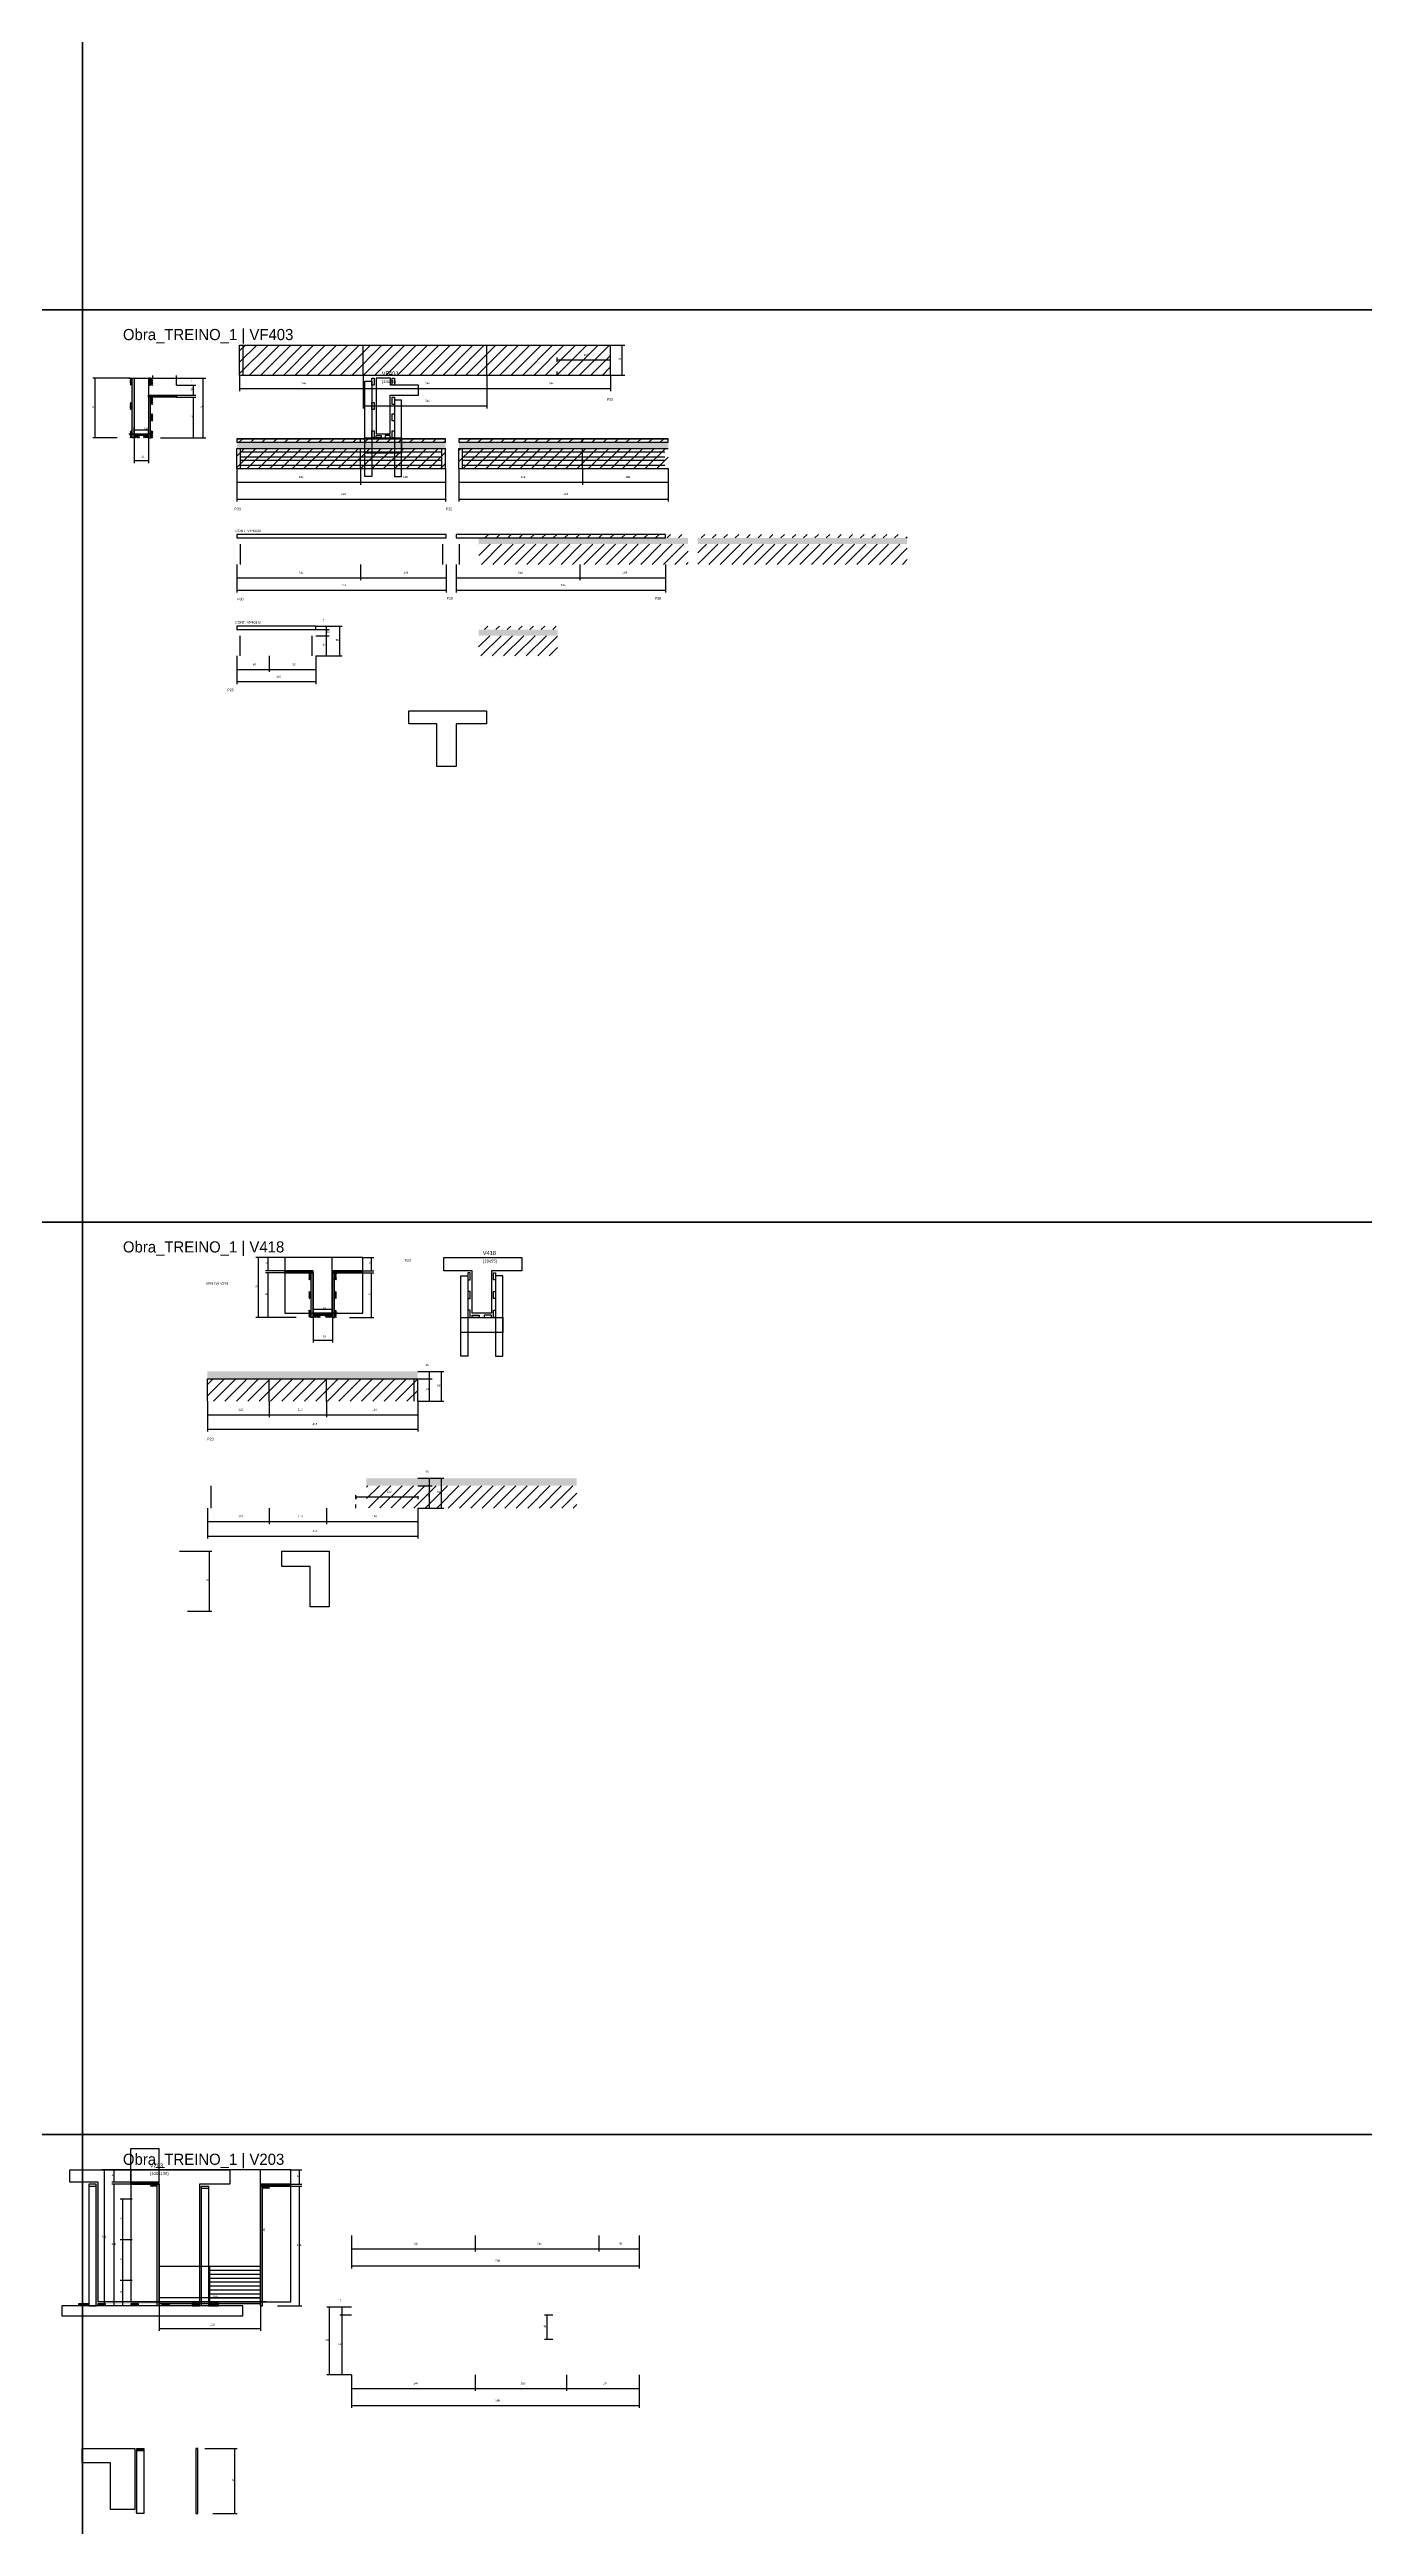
# Model space of a CAD drawing. Header units: metres. Extents: x -132 to 34800, y -36000 to 1848.
# Drawn here: x 20235 to 22830, y -7973 to -3087 of the extents above; entities that cross this region are included whole.
import ezdxf

# ---------------------------------------------------------------- set-up
doc = ezdxf.new("R2010")
doc.units = ezdxf.units.M
for name, color, linetype in [('CELL_BORDER', 8, 'Continuous'), ('CONCRETO', 251, 'Continuous'), ('COTA', 4, 'Continuous'), ('Cota Seção (2x)', 4, 'Continuous'), ('Hachura', 253, 'Continuous'), ('LABEL_ID', 3, 'Continuous'), ('Madeira', 126, 'Continuous'), ('NOMENCLATURA', 7, 'Continuous'), ('Painéis', 200, 'Continuous'), ('REAPROVEITAMENTO', 251, 'Continuous'), ('SARR_2.2x7', 40, 'Continuous'), ('SARR_3.5x7', 81, 'Continuous'), ('Texto Seção', 7, 'Continuous')]:
    doc.layers.add(name, color=color, linetype=linetype)

msp = doc.modelspace()

# ---------------------------------------------------------------- hatches: boundary and pattern name
at = {"layer": 'COTA'}
h = msp.add_hatch(dxfattribs=at)
h.set_pattern_fill('AR-CONC', scale=0.03)
h.paths.add_polyline_path([(21016.5, -3861.6), (20605, -3861.6), (20605, -3861.6), (20605, -3873.6), (20605, -3873.6), (21016.5, -3873.6), (21016.5, -3873.6), (21016.5, -3861.6)])
h = msp.add_hatch(dxfattribs=at)
h.set_pattern_fill('AR-CONC', scale=0.03)
h.paths.add_polyline_path([(21455.9, -3861.6), (21042.9, -3861.6), (21042.9, -3861.6), (21042.9, -3873.6), (21042.9, -3873.6), (21455.9, -3873.6), (21455.9, -3873.6), (21455.9, -3861.6)])
h = msp.add_hatch(dxfattribs=at)
h.set_pattern_fill('AR-CONC', scale=0.03)
h.paths.add_polyline_path([(21495.1, -4062.4), (21495.1, -4050.4), (21495.1, -4050.4), (21082.1, -4050.4), (21082.1, -4050.4), (21082.1, -4062.4), (21082.1, -4062.4), (21495.1, -4062.4)])
h = msp.add_hatch(dxfattribs=at)
h.set_pattern_fill('AR-CONC', scale=0.03)
h.paths.add_polyline_path([(21927.3, -4062.4), (21927.3, -4050.4), (21927.3, -4050.4), (21514.3, -4050.4), (21514.3, -4050.4), (21514.3, -4062.4), (21514.3, -4062.4), (21927.3, -4062.4)])
h = msp.add_hatch(dxfattribs=at)
h.set_pattern_fill('AR-CONC', scale=0.03)
h.paths.add_polyline_path([(21237.6, -4243.1), (21237.6, -4231.1), (21237.6, -4231.1), (21081.6, -4231.1), (21081.6, -4231.1), (21081.6, -4243.1), (21081.6, -4243.1), (21237.6, -4243.1)])
h = msp.add_hatch(dxfattribs=at)
h.set_pattern_fill('AR-CONC', scale=0.03)
h.paths.add_polyline_path([(20961.8, -5709.5), (20961.8, -5694.5), (20961.8, -5694.5), (20546.6, -5694.5), (20546.6, -5694.5), (20546.8, -5709.5), (20546.8, -5709.5), (20961.8, -5709.5)])
h = msp.add_hatch(dxfattribs=at)
h.set_pattern_fill('AR-CONC', scale=0.03)
h.paths.add_polyline_path([(21275.4, -5920.3), (21275.4, -5905.3), (21275.4, -5905.3), (20860.2, -5905.3), (20860.2, -5905.3), (20860.4, -5920.3), (20860.4, -5920.3), (21275.4, -5920.3)])
at = {"layer": 'Hachura'}
h = msp.add_hatch(dxfattribs=at)
h.set_pattern_fill('ANSI31', scale=0.5)
h.paths.add_polyline_path([(20398.4, -3748.8), (20394, -3748.8), (20394, -3748.8), (20394, -3734.8), (20394, -3734.8), (20398.4, -3734.8), (20398.4, -3734.8), (20398.4, -3748.8)])
h = msp.add_hatch(color=8, dxfattribs=at)
h.dxf.hatch_style = 1
h.paths.add_polyline_path([(20398.4, -3734.8), (20402.4, -3734.8), (20402.4, -3734.8), (20402.4, -3852.8), (20402.4, -3852.8), (20398.4, -3852.8), (20398.4, -3852.8), (20398.4, -3734.8)])
h = msp.add_hatch(color=8, dxfattribs=at)
h.dxf.hatch_style = 1
h.paths.add_polyline_path([(20434.4, -3734.8), (20430.8, -3734.8), (20430.8, -3734.8), (20430.8, -3748.8), (20430.8, -3748.8), (20434.4, -3748.8), (20434.4, -3748.8), (20434.4, -3734.8)])
h = msp.add_hatch(dxfattribs=at)
h.set_pattern_fill('ANSI31', scale=0.5)
h.paths.add_polyline_path([(20438.8, -3748.8), (20434.4, -3748.8), (20434.4, -3748.8), (20434.4, -3734.8), (20434.4, -3734.8), (20438.8, -3734.8), (20438.8, -3734.8), (20438.8, -3748.8)])
h = msp.add_hatch(dxfattribs=at)
h.set_pattern_fill('ANSI31', scale=0.5)
h.paths.add_polyline_path([(20398.4, -3796.8), (20394, -3796.8), (20394, -3796.8), (20394, -3782.8), (20394, -3782.8), (20398.4, -3782.8), (20398.4, -3782.8), (20398.4, -3796.8)])
h = msp.add_hatch(color=8, dxfattribs=at)
h.dxf.hatch_style = 1
h.paths.add_polyline_path([(20430.4, -3772.8), (20430.4, -3768.8), (20430.4, -3768.8), (20486, -3768.8), (20486, -3768.8), (20486, -3772.8), (20486, -3772.8), (20430.4, -3772.8)])
h = msp.add_hatch(color=8, dxfattribs=at)
h.dxf.hatch_style = 1
h.paths.add_polyline_path([(20430.4, -3772.8), (20434.4, -3772.8), (20434.4, -3772.8), (20434.4, -3852.8), (20434.4, -3852.8), (20430.4, -3852.8), (20430.4, -3852.8), (20430.4, -3772.8)])
h = msp.add_hatch(dxfattribs=at)
h.set_pattern_fill('ANSI31', scale=0.5)
h.paths.add_polyline_path([(20438.8, -3786.8), (20434.4, -3786.8), (20434.4, -3786.8), (20434.4, -3772.8), (20434.4, -3772.8), (20438.8, -3772.8), (20438.8, -3772.8), (20438.8, -3786.8)])
h = msp.add_hatch(dxfattribs=at)
h.set_pattern_fill('ANSI31', scale=0.5)
h.paths.add_polyline_path([(20438.8, -3819.3), (20434.4, -3819.3), (20434.4, -3819.3), (20434.4, -3805.3), (20434.4, -3805.3), (20438.8, -3805.3), (20438.8, -3805.3), (20438.8, -3819.3)])
h = msp.add_hatch(dxfattribs=at)
h.set_pattern_fill('ANSI31', scale=0.5)
h.paths.add_polyline_path([(20398.4, -3852.8), (20394, -3852.8), (20394, -3852.8), (20394, -3838.8), (20394, -3838.8), (20398.4, -3838.8), (20398.4, -3838.8), (20398.4, -3852.8)])
h = msp.add_hatch(color=8, dxfattribs=at)
h.dxf.hatch_style = 1
h.paths.add_polyline_path([(20402.4, -3848.4), (20402.4, -3844.8), (20402.4, -3844.8), (20430.4, -3844.8), (20430.4, -3844.8), (20430.4, -3848.4), (20430.4, -3848.4), (20402.4, -3848.4)])
h = msp.add_hatch(dxfattribs=at)
h.set_pattern_fill('ANSI31', scale=0.5)
h.paths.add_polyline_path([(20402.4, -3852.8), (20402.4, -3848.4), (20402.4, -3848.4), (20412.4, -3848.4), (20412.4, -3848.4), (20412.4, -3852.8), (20412.4, -3852.8), (20402.4, -3852.8)])
h = msp.add_hatch(dxfattribs=at)
h.set_pattern_fill('ANSI31', scale=0.5)
h.paths.add_polyline_path([(20430.4, -3852.8), (20430.4, -3848.4), (20430.4, -3848.4), (20420.4, -3848.4), (20420.4, -3848.4), (20420.4, -3852.8), (20420.4, -3852.8), (20430.4, -3852.8)])
h = msp.add_hatch(dxfattribs=at)
h.set_pattern_fill('ANSI31', scale=0.5)
h.paths.add_polyline_path([(20438.8, -3852.8), (20434.4, -3852.8), (20434.4, -3852.8), (20434.4, -3838.8), (20434.4, -3838.8), (20438.8, -3838.8), (20438.8, -3838.8), (20438.8, -3852.8)])
h = msp.add_hatch(color=8, dxfattribs=at)
h.dxf.hatch_style = 1
h.paths.add_polyline_path([(20755.3, -5500), (20755.3, -5496), (20755.3, -5496), (20699.7, -5496), (20699.7, -5496), (20699.7, -5500), (20699.7, -5500), (20755.3, -5500)])
h = msp.add_hatch(dxfattribs=at)
h.set_pattern_fill('ANSI31', scale=0.5)
h.paths.add_polyline_path([(20746.9, -5514), (20751.3, -5514), (20751.3, -5514), (20751.3, -5500), (20751.3, -5500), (20746.9, -5500), (20746.9, -5500), (20746.9, -5514)])
h = msp.add_hatch(color=8, dxfattribs=at)
h.dxf.hatch_style = 1
h.paths.add_polyline_path([(20751.3, -5500), (20755.3, -5500), (20755.3, -5500), (20755.3, -5588), (20755.3, -5588), (20751.3, -5588), (20751.3, -5588), (20751.3, -5500)])
h = msp.add_hatch(color=8, dxfattribs=at)
h.dxf.hatch_style = 1
h.paths.add_polyline_path([(20853.3, -5500), (20853.3, -5496), (20853.3, -5496), (20793.3, -5496), (20793.3, -5496), (20793.3, -5500), (20793.3, -5500), (20853.3, -5500)])
h = msp.add_hatch(color=8, dxfattribs=at)
h.dxf.hatch_style = 1
h.paths.add_polyline_path([(20797.3, -5498), (20793.3, -5498), (20793.3, -5498), (20793.3, -5588), (20793.3, -5588), (20797.3, -5588), (20797.3, -5588), (20797.3, -5498)])
h = msp.add_hatch(dxfattribs=at)
h.set_pattern_fill('ANSI31', scale=0.5)
h.paths.add_polyline_path([(20801.7, -5514), (20797.3, -5514), (20797.3, -5514), (20797.3, -5500), (20797.3, -5500), (20801.7, -5500), (20801.7, -5500), (20801.7, -5514)])
h = msp.add_hatch(dxfattribs=at)
h.set_pattern_fill('ANSI31', scale=0.5)
h.paths.add_polyline_path([(20746.9, -5551), (20751.3, -5551), (20751.3, -5551), (20751.3, -5537), (20751.3, -5537), (20746.9, -5537), (20746.9, -5537), (20746.9, -5551)])
h = msp.add_hatch(dxfattribs=at)
h.set_pattern_fill('ANSI31', scale=0.5)
h.paths.add_polyline_path([(20801.7, -5551), (20797.3, -5551), (20797.3, -5551), (20797.3, -5537), (20797.3, -5537), (20801.7, -5537), (20801.7, -5537), (20801.7, -5551)])
h = msp.add_hatch(dxfattribs=at)
h.set_pattern_fill('ANSI31', scale=0.5)
h.paths.add_polyline_path([(20746.9, -5588), (20751.3, -5588), (20751.3, -5588), (20751.3, -5574), (20751.3, -5574), (20746.9, -5574), (20746.9, -5574), (20746.9, -5588)])
h = msp.add_hatch(color=8, dxfattribs=at)
h.dxf.hatch_style = 1
h.paths.add_polyline_path([(20793.3, -5583.6), (20793.3, -5580), (20793.3, -5580), (20755.3, -5580), (20755.3, -5580), (20755.3, -5583.6), (20755.3, -5583.6), (20793.3, -5583.6)])
h = msp.add_hatch(dxfattribs=at)
h.set_pattern_fill('ANSI31', scale=0.5)
h.paths.add_polyline_path([(20755.3, -5588), (20755.3, -5583.6), (20755.3, -5583.6), (20769.3, -5583.6), (20769.3, -5583.6), (20769.3, -5588), (20769.3, -5588), (20755.3, -5588)])
h = msp.add_hatch(dxfattribs=at)
h.set_pattern_fill('ANSI31', scale=0.5)
h.paths.add_polyline_path([(20793.3, -5588), (20793.3, -5583.6), (20793.3, -5583.6), (20779.3, -5583.6), (20779.3, -5583.6), (20779.3, -5588), (20779.3, -5588), (20793.3, -5588)])
h = msp.add_hatch(dxfattribs=at)
h.set_pattern_fill('ANSI31', scale=0.5)
h.paths.add_polyline_path([(20801.7, -5588), (20797.3, -5588), (20797.3, -5588), (20797.3, -5574), (20797.3, -5574), (20801.7, -5574), (20801.7, -5574), (20801.7, -5588)])
h = msp.add_hatch(color=8, dxfattribs=at)
h.dxf.hatch_style = 1
h.paths.add_polyline_path([(20326.9, -7298), (20330.9, -7298), (20330.9, -7298), (20330.9, -7538), (20330.9, -7538), (20326.9, -7538), (20326.9, -7538), (20326.9, -7298)])
h = msp.add_hatch(color=8, dxfattribs=at)
h.dxf.hatch_style = 1
h.paths.add_polyline_path([(20451.5, -7298), (20451.5, -7294), (20451.5, -7294), (20395.9, -7294), (20395.9, -7294), (20395.9, -7298), (20395.9, -7298), (20451.5, -7298)])
h = msp.add_hatch(dxfattribs=at)
h.set_pattern_fill('ANSI31', scale=0.5)
h.paths.add_polyline_path([(20447.5, -7302.4), (20447.5, -7298), (20447.5, -7298), (20433.5, -7298), (20433.5, -7298), (20433.5, -7302.4), (20433.5, -7302.4), (20447.5, -7302.4)])
h = msp.add_hatch(color=8, dxfattribs=at)
h.dxf.hatch_style = 1
h.paths.add_polyline_path([(20534.9, -7302), (20530.9, -7302), (20530.9, -7302), (20530.9, -7538), (20530.9, -7538), (20534.9, -7538), (20534.9, -7538), (20534.9, -7302)])
h = msp.add_hatch(color=8, dxfattribs=at)
h.dxf.hatch_style = 1
h.paths.add_polyline_path([(20711.5, -7302), (20711.5, -7298), (20711.5, -7298), (20651.5, -7298), (20651.5, -7298), (20651.5, -7302), (20651.5, -7302), (20711.5, -7302)])
h = msp.add_hatch(dxfattribs=at)
h.set_pattern_fill('ANSI31', scale=0.5)
h.paths.add_polyline_path([(20655.5, -7306.4), (20655.5, -7302), (20655.5, -7302), (20669.5, -7302), (20669.5, -7302), (20669.5, -7306.4), (20669.5, -7306.4), (20655.5, -7306.4)])
h = msp.add_hatch(dxfattribs=at)
h.set_pattern_fill('ANSI31', scale=0.5)
h.paths.add_polyline_path([(20292.9, -7538), (20292.9, -7533.6), (20292.9, -7533.6), (20312.9, -7533.6), (20312.9, -7533.6), (20312.9, -7538), (20312.9, -7538), (20292.9, -7538)])
h = msp.add_hatch(color=8, dxfattribs=at)
h.dxf.hatch_style = 1
h.paths.add_polyline_path([(20530.9, -7533.6), (20530.9, -7530), (20530.9, -7530), (20330.9, -7530), (20330.9, -7530), (20330.9, -7533.6), (20330.9, -7533.6), (20530.9, -7533.6)])
h = msp.add_hatch(dxfattribs=at)
h.set_pattern_fill('ANSI31', scale=0.5)
h.paths.add_polyline_path([(20330.9, -7538), (20330.9, -7533.6), (20330.9, -7533.6), (20344.9, -7533.6), (20344.9, -7533.6), (20344.9, -7538), (20344.9, -7538), (20330.9, -7538)])
h = msp.add_hatch(dxfattribs=at)
h.set_pattern_fill('ANSI31', scale=0.5)
h.paths.add_polyline_path([(20396, -7538), (20396, -7533.6), (20396, -7533.6), (20410, -7533.6), (20410, -7533.6), (20410, -7538), (20410, -7538), (20396, -7538)])
h = msp.add_hatch(dxfattribs=at)
h.set_pattern_fill('ANSI31', scale=0.5)
h.paths.add_polyline_path([(20457.3, -7538), (20457.3, -7533.6), (20457.3, -7533.6), (20471.3, -7533.6), (20471.3, -7533.6), (20471.3, -7538), (20471.3, -7538), (20457.3, -7538)])
h = msp.add_hatch(dxfattribs=at)
h.set_pattern_fill('ANSI31', scale=0.5)
h.paths.add_polyline_path([(20530.9, -7538), (20530.9, -7533.6), (20530.9, -7533.6), (20516.9, -7533.6), (20516.9, -7533.6), (20516.9, -7538), (20516.9, -7538), (20530.9, -7538)])
h = msp.add_hatch(dxfattribs=at)
h.set_pattern_fill('ANSI31', scale=0.5)
h.paths.add_polyline_path([(20568.9, -7538), (20568.9, -7533.6), (20568.9, -7533.6), (20548.9, -7533.6), (20548.9, -7533.6), (20548.9, -7538), (20548.9, -7538), (20568.9, -7538)])
h = msp.add_hatch(color=8, dxfattribs=at)
h.dxf.hatch_style = 1
h.paths.add_polyline_path([(20407.2, -7819.7), (20403.2, -7819.7), (20403.2, -7819.7), (20403.2, -7947.7), (20403.2, -7947.7), (20407.2, -7947.7), (20407.2, -7947.7), (20407.2, -7819.7)])
h = msp.add_hatch(dxfattribs=at)
h.set_pattern_fill('ANSI31', scale=0.5)
h.paths.add_polyline_path([(20407.2, -7824.1), (20407.2, -7819.7), (20407.2, -7819.7), (20421.2, -7819.7), (20421.2, -7819.7), (20421.2, -7824.1), (20421.2, -7824.1), (20407.2, -7824.1)])
at = {"layer": 'REAPROVEITAMENTO'}
h = msp.add_hatch(dxfattribs=at)
h.set_pattern_fill('ANSI31', scale=5)
h.paths.add_polyline_path([(21342.3, -3729), (21342.3, -3670), (21342.3, -3670), (20610.3, -3670), (20610.3, -3670), (20610.3, -3729), (20610.3, -3729), (21342.3, -3729)])
h = msp.add_hatch(dxfattribs=at)
h.set_pattern_fill('ANSI31', scale=5)
h.paths.add_polyline_path([(21016.5, -3861.6), (21016.5, -3854.6), (21016.5, -3854.6), (20605, -3854.6), (20605, -3854.6), (20605, -3861.6), (20605, -3861.6), (21016.5, -3861.6)])
h = msp.add_hatch(dxfattribs=at)
h.set_pattern_fill('ANSI31', scale=5)
h.paths.add_polyline_path([(21455.9, -3861.6), (21455.9, -3854.6), (21455.9, -3854.6), (21042.9, -3854.6), (21042.9, -3854.6), (21042.9, -3861.6), (21042.9, -3861.6), (21455.9, -3861.6)])
h = msp.add_hatch(dxfattribs=at)
h.set_pattern_fill('ANSI31', scale=5)
h.paths.add_polyline_path([(21016.5, -3913.6), (21016.5, -3873.6), (21016.5, -3873.6), (20605, -3873.6), (20605, -3873.6), (20605, -3913.6), (20605, -3913.6), (21016.5, -3913.6)])
h = msp.add_hatch(dxfattribs=at)
h.set_pattern_fill('ANSI31', scale=5)
h.paths.add_polyline_path([(21455.9, -3913.6), (21455.9, -3873.6), (21455.9, -3873.6), (21042.9, -3873.6), (21042.9, -3873.6), (21042.9, -3913.6), (21042.9, -3913.6), (21455.9, -3913.6)])
h = msp.add_hatch(dxfattribs=at)
h.set_pattern_fill('ANSI31', scale=5)
h.paths.add_polyline_path([(21495.1, -4050.4), (21495.1, -4043.4), (21495.1, -4043.4), (21082.1, -4043.4), (21082.1, -4043.4), (21082.1, -4050.4), (21082.1, -4050.4), (21495.1, -4050.4)])
h = msp.add_hatch(dxfattribs=at)
h.set_pattern_fill('ANSI31', scale=5)
h.paths.add_polyline_path([(21927.3, -4050.4), (21927.3, -4043.4), (21927.3, -4043.4), (21514.3, -4043.4), (21514.3, -4043.4), (21514.3, -4050.4), (21514.3, -4050.4), (21927.3, -4050.4)])
h = msp.add_hatch(dxfattribs=at)
h.set_pattern_fill('ANSI31', scale=5)
h.paths.add_polyline_path([(21495.1, -4102.4), (21495.1, -4062.4), (21495.1, -4062.4), (21082.1, -4062.4), (21082.1, -4062.4), (21082.1, -4102.4), (21082.1, -4102.4), (21495.1, -4102.4)])
h = msp.add_hatch(dxfattribs=at)
h.set_pattern_fill('ANSI31', scale=5)
h.paths.add_polyline_path([(21927.3, -4102.4), (21927.3, -4062.4), (21927.3, -4062.4), (21514.3, -4062.4), (21514.3, -4062.4), (21514.3, -4102.4), (21514.3, -4102.4), (21927.3, -4102.4)])
h = msp.add_hatch(dxfattribs=at)
h.set_pattern_fill('ANSI31', scale=5)
h.paths.add_polyline_path([(21237.6, -4231.1), (21237.6, -4224.1), (21237.6, -4224.1), (21081.6, -4224.1), (21081.6, -4224.1), (21081.6, -4231.1), (21081.6, -4231.1), (21237.6, -4231.1)])
h = msp.add_hatch(dxfattribs=at)
h.set_pattern_fill('ANSI31', scale=5)
h.paths.add_polyline_path([(21237.6, -4283.1), (21237.6, -4243.1), (21237.6, -4243.1), (21081.6, -4243.1), (21081.6, -4243.1), (21081.6, -4283.1), (21081.6, -4283.1), (21237.6, -4283.1)])
h = msp.add_hatch(dxfattribs=at)
h.set_pattern_fill('ANSI31', scale=5)
h.paths.add_polyline_path([(20961.8, -5753.4), (20961.8, -5709.4), (20961.8, -5709.4), (20546.8, -5709.2), (20546.8, -5709.2), (20546.8, -5753.2), (20546.8, -5753.2), (20961.8, -5753.4)])
h = msp.add_hatch(dxfattribs=at)
h.set_pattern_fill('ANSI31', scale=5)
h.paths.add_polyline_path([(21275.4, -5964.3), (21275.4, -5920.3), (21275.4, -5920.3), (20860.4, -5920.1), (20860.4, -5920.1), (20860.4, -5964.1), (20860.4, -5964.1), (21275.4, -5964.3)])

# ---------------------------------------------------------------- linework, layer by layer
at = {"layer": 'CELL_BORDER'}
for points in [[(17400, -3600), (20300, -3600), (20300, -1800), (17400, -1800)], [(20300, -3600), (23200, -3600), (23200, -1800), (20300, -1800)], [(17400, -5400), (20300, -5400), (20300, -3600), (17400, -3600)], [(20300, -5400), (23200, -5400), (23200, -3600), (20300, -3600)], [(17400, -7200), (20300, -7200), (20300, -5400), (17400, -5400)], [(20300, -7200), (23200, -7200), (23200, -5400), (20300, -5400)], [(17400, -9000), (20300, -9000), (20300, -7200), (17400, -7200)], [(20300, -9000), (23200, -9000), (23200, -7200), (20300, -7200)]]:
    msp.add_lwpolyline(points, close=True, dxfattribs=at)
at = {"layer": 'CONCRETO'}
for points in [[(20963.1, -3768.8), (20963.1, -3748.8), (20907.9, -3748.8), (20907.9, -3734.8), (20879.5, -3734.8), (20879.5, -3844.8), (20907.5, -3844.8), (20907.5, -3768.8)], [(20943.9, -4417.3), (20943.9, -4391.3), (21097.5, -4391.3), (21097.5, -4417.3), (21037.5, -4417.3), (21037.5, -4501.3), (20999.5, -4501.3), (20999.5, -4417.3)], [(20699.7, -5580), (20853.3, -5580), (20853.3, -5470), (20699.7, -5470)], [(21013.3, -5496), (21013.3, -5470), (21166.9, -5470), (21166.9, -5496), (21106.9, -5496), (21106.9, -5580), (21068.9, -5580), (21068.9, -5496)], [(20693.6, -6079.4), (20693.6, -6049.4), (20787.2, -6049.4), (20787.2, -6079.4), (20787.2, -6079.4), (20787.2, -6159.4), (20749.2, -6159.4), (20749.2, -6079.4)], [(20275.3, -7294), (20275.3, -7270), (20590.9, -7270), (20590.9, -7298), (20530.9, -7298), (20530.9, -7530), (20330.9, -7530), (20330.9, -7294)], [(20395.9, -7530), (20711.5, -7530), (20711.5, -7270), (20395.9, -7270)], [(20299.6, -7847.7), (20299.6, -7819.7), (20403.2, -7819.7), (20403.2, -7847.7), (20403.2, -7847.7), (20403.2, -7939.7), (20355.2, -7939.7), (20355.2, -7847.7)]]:
    msp.add_lwpolyline(points, close=True, dxfattribs=at)
at = {"layer": 'COTA'}
for p, q in [((21236.8, -3699.5), (21236.8, -3694.2)), ((21236.8, -3699.2), (21342.3, -3699.2)), ((21342.3, -3670), (21370.1, -3670)), ((21342.3, -3699.5), (21342.3, -3694.2)), ((21365.1, -3729), (21365.1, -3670)), ((20394, -3734.8), (20320.5, -3734.8)), ((20325.5, -3852.8), (20325.5, -3734.8)), ((20438.8, -3734.8), (20438.8, -3729.8)), ((20438.8, -3734.8), (20543.3, -3734.8)), ((20438.8, -3734.8), (20486, -3734.8)), ((20486, -3748.8), (20486, -3729.8)), ((20486, -3748.8), (20524, -3748.8)), ((20519, -3768.8), (20519, -3748.8)), ((20538.3, -3852.8), (20538.3, -3734.8)), ((20610.3, -3729), (20610.3, -3760.5)), ((20610.3, -3755.5), (20854.3, -3755.5)), ((20854.3, -3729), (20854.3, -3760.5)), ((20854.3, -3729), (20854.3, -3760.5)), ((20854.3, -3729), (20854.3, -3794.6)), ((20854.3, -3755.5), (21098.3, -3755.5)), ((21098.3, -3729), (21098.3, -3760.5)), ((21098.3, -3729), (21098.3, -3794.6)), ((21098.3, -3729), (21098.3, -3760.5)), ((21098.3, -3755.5), (21342.3, -3755.5)), ((21342.3, -3729), (21370.1, -3729)), ((21342.3, -3729), (21342.3, -3760.5)), ((20486, -3768.8), (20524, -3768.8)), ((20486, -3772.8), (20524, -3772.8)), ((20519, -3852.8), (20519, -3772.8)), ((20854.3, -3789.6), (21098.3, -3789.6)), ((20368.8, -3852.8), (20320.5, -3852.8)), ((20402.4, -3852.8), (20402.4, -3902.5)), ((20430.4, -3852.8), (20430.4, -3902.5)), ((20454, -3852.8), (20543.3, -3852.8)), ((20454, -3852.8), (20524, -3852.8)), ((20402.4, -3897.5), (20430.4, -3897.5)), ((20605, -3913.6), (20605, -3945.2)), ((20605, -3913.6), (20605, -3978.7)), ((20605, -3940.2), (20849, -3940.2)), ((20849, -3913.6), (20849, -3945.2)), ((20849, -3913.6), (20849, -3945.2)), ((20849, -3940.2), (21016.5, -3940.2)), ((21016.5, -3913.6), (21016.5, -3945.2)), ((21016.5, -3913.6), (21016.5, -3978.7)), ((21042.9, -3913.6), (21042.9, -3945.2)), ((21042.9, -3913.6), (21042.9, -3978.7)), ((21042.9, -3940.2), (21286.9, -3940.2)), ((21286.9, -3913.6), (21286.9, -3945.2)), ((21286.9, -3913.6), (21286.9, -3945.2)), ((21286.9, -3940.2), (21455.9, -3940.2)), ((21455.9, -3913.6), (21455.9, -3945.2)), ((21455.9, -3913.6), (21455.9, -3978.7)), ((20605, -3973.7), (21016.5, -3973.7)), ((21042.9, -3973.7), (21455.9, -3973.7)), ((20605, -4102.4), (20605, -4133.9)), ((20605, -4102.4), (20605, -4158.1)), ((20849, -4102.4), (20849, -4133.9)), ((20849, -4102.4), (20849, -4133.9)), ((21018, -4102.4), (21018, -4133.9)), ((21018, -4102.4), (21018, -4158.1)), ((21037.2, -4102.4), (21037.2, -4133.9)), ((21037.2, -4102.4), (21037.2, -4158.1)), ((21281.2, -4102.4), (21281.2, -4133.9)), ((21281.2, -4102.4), (21281.2, -4133.9)), ((21450.2, -4102.4), (21450.2, -4133.9)), ((21450.2, -4102.4), (21450.2, -4158.1)), ((20605, -4128.9), (20849, -4128.9)), ((20605, -4153.1), (21018, -4153.1)), ((20849, -4128.9), (21018, -4128.9)), ((21037.2, -4128.9), (21281.2, -4128.9)), ((21037.2, -4153.1), (21450.2, -4153.1)), ((21281.2, -4128.9), (21450.2, -4128.9)), ((20760.5, -4224.1), (20786.9, -4224.1)), ((20760.5, -4224.1), (20812.9, -4224.1)), ((20760.5, -4231.1), (20786.9, -4231.1)), ((20760.5, -4231.1), (20786.9, -4231.1)), ((20760.5, -4243.1), (20786.9, -4243.1)), ((20760.5, -4243.1), (20786.9, -4243.1)), ((20781.9, -4231.1), (20781.9, -4224.1)), ((20781.9, -4243.1), (20781.9, -4231.1)), ((20781.9, -4283.1), (20781.9, -4243.1)), ((20807.9, -4283.1), (20807.9, -4224.1)), ((20604.5, -4283.1), (20604.5, -4314.6)), ((20604.5, -4283.1), (20604.5, -4338.8)), ((20668.5, -4283.1), (20668.5, -4314.6)), ((20668.5, -4283.1), (20668.5, -4314.6)), ((20760.5, -4283.1), (20760.5, -4314.6)), ((20760.5, -4283.1), (20760.5, -4338.8)), ((20760.5, -4283.1), (20786.9, -4283.1)), ((20760.5, -4283.1), (20812.9, -4283.1)), ((20604.5, -4309.6), (20668.5, -4309.6)), ((20604.5, -4333.8), (20760.5, -4333.8)), ((20668.5, -4309.6), (20760.5, -4309.6)), ((20699.7, -5470), (20642.3, -5470)), ((20647.3, -5588), (20647.3, -5470)), ((20699.7, -5470), (20661.6, -5470)), ((20666.6, -5496), (20666.6, -5470)), ((20853.3, -5470), (20875.2, -5470)), ((20870.2, -5496), (20870.2, -5470)), ((20699.7, -5496), (20661.6, -5496)), ((20699.7, -5500), (20661.6, -5500)), ((20666.6, -5588), (20666.6, -5500)), ((20853.3, -5496), (20875.2, -5496)), ((20853.3, -5500), (20875.2, -5500)), ((20870.2, -5588), (20870.2, -5500)), ((20721.7, -5588), (20642.3, -5588)), ((20721.7, -5588), (20661.6, -5588)), ((20755.3, -5588), (20755.3, -5637.7)), ((20793.3, -5588), (20793.3, -5637.7)), ((20826.9, -5588), (20875.2, -5588)), ((20755.3, -5632.7), (20793.3, -5632.7)), ((20961.8, -5694.5), (20990.2, -5694.5)), ((20961.8, -5694.5), (21013.3, -5694.5)), ((20961.8, -5709.5), (20990.2, -5709.5)), ((20961.8, -5709.5), (20990.2, -5709.5)), ((20985.2, -5709.5), (20985.2, -5694.5)), ((20985.2, -5753.5), (20985.2, -5709.5)), ((21008.3, -5753.5), (21008.3, -5694.5)), ((20546.8, -5753.5), (20546.8, -5785)), ((20546.8, -5753.5), (20546.8, -5813.5)), ((20668.8, -5753.5), (20668.8, -5785)), ((20668.8, -5753.5), (20668.8, -5785)), ((20781.8, -5753.5), (20781.8, -5785)), ((20781.8, -5753.5), (20781.8, -5785)), ((20961.8, -5753.5), (20961.8, -5785)), ((20961.8, -5753.5), (20961.8, -5813.5)), ((20961.8, -5753.5), (20990.2, -5753.5)), ((20961.8, -5753.5), (21013.3, -5753.5)), ((20546.8, -5780), (20668.8, -5780)), ((20546.8, -5808.5), (20961.8, -5808.5)), ((20668.8, -5780), (20781.8, -5780)), ((20781.8, -5780), (20961.8, -5780)), ((20961.8, -5905.3), (20990.2, -5905.3)), ((20961.8, -5905.3), (21013.3, -5905.3)), ((20985.2, -5920.3), (20985.2, -5905.3)), ((21008.3, -5964.3), (21008.3, -5905.3)), ((20839.8, -5940.6), (20839.8, -5946.8)), ((20839.8, -5941.8), (20961.8, -5941.8)), ((20961.8, -5920.3), (20990.2, -5920.3)), ((20961.8, -5920.3), (20990.2, -5920.3)), ((20961.8, -5940.6), (20961.8, -5946.8)), ((20985.2, -5964.3), (20985.2, -5920.3)), ((20546.8, -5964.3), (20546.8, -5995.9)), ((20546.8, -5964.3), (20546.8, -6024.4)), ((20546.8, -5990.9), (20668.8, -5990.9)), ((20668.8, -5964.3), (20668.8, -5995.9)), ((20668.8, -5964.3), (20668.8, -5995.9)), ((20668.8, -5990.9), (20781.8, -5990.9)), ((20781.8, -5964.3), (20781.8, -5995.9)), ((20781.8, -5964.3), (20781.8, -5995.9)), ((20781.8, -5990.9), (20961.8, -5990.9)), ((20961.8, -5964.3), (20961.8, -5995.9)), ((20961.8, -5964.3), (20961.8, -6024.4)), ((20961.8, -5964.3), (20990.2, -5964.3)), ((20961.8, -5964.3), (21013.3, -5964.3)), ((20491.6, -6049.4), (20555.5, -6049.4)), ((20546.8, -6019.4), (20961.8, -6019.4)), ((20550.5, -6167.4), (20550.5, -6049.4)), ((20507.2, -6167.4), (20555.5, -6167.4)), ((20395.9, -7270), (20338.5, -7270)), ((20343.5, -7538), (20343.5, -7270)), ((20395.9, -7270), (20357.8, -7270)), ((20362.8, -7294), (20362.8, -7270)), ((20711.5, -7270), (20733.3, -7270)), ((20728.3, -7298), (20728.3, -7270)), ((20395.9, -7294), (20357.8, -7294)), ((20395.9, -7298), (20357.8, -7298)), ((20362.8, -7538), (20362.8, -7298)), ((20398.2, -7328), (20374.6, -7328)), ((20379.6, -7408), (20379.6, -7328)), ((20711.5, -7298), (20733.3, -7298)), ((20711.5, -7302), (20733.3, -7302)), ((20728.3, -7538), (20728.3, -7302)), ((20398.2, -7408), (20374.6, -7408)), ((20398.2, -7408), (20374.6, -7408)), ((20379.6, -7488), (20379.6, -7408)), ((20831.2, -7399.3), (20831.2, -7430.9)), ((20831.2, -7399.3), (20831.2, -7464.4)), ((20831.2, -7425.9), (21075.2, -7425.9)), ((21075.2, -7399.3), (21075.2, -7430.9)), ((21075.2, -7399.3), (21075.2, -7430.9)), ((21075.2, -7425.9), (21319.2, -7425.9)), ((21319.2, -7399.3), (21319.2, -7430.9)), ((21319.2, -7399.3), (21319.2, -7430.9)), ((21319.2, -7425.9), (21398.7, -7425.9)), ((21398.7, -7399.3), (21398.7, -7430.9)), ((21398.7, -7399.3), (21398.7, -7464.4)), ((20831.2, -7459.4), (21398.7, -7459.4)), ((20398.2, -7488), (20374.6, -7488)), ((20398.2, -7488), (20374.6, -7488)), ((20379.6, -7538), (20379.6, -7488)), ((20417.9, -7538), (20338.5, -7538)), ((20417.9, -7538), (20357.8, -7538)), ((20398.2, -7538), (20374.6, -7538)), ((20451.5, -7538), (20451.5, -7587.7)), ((20651.5, -7538), (20651.5, -7587.7)), ((20685.1, -7538), (20733.3, -7538)), ((20451.5, -7582.7), (20651.5, -7582.7)), ((20831.2, -7674.5), (20831.2, -7706)), ((20831.2, -7674.5), (20831.2, -7739.6)), ((20831.2, -7701), (21075.2, -7701)), ((21075.2, -7674.5), (21075.2, -7706)), ((21075.2, -7674.5), (21075.2, -7706)), ((21075.2, -7701), (21255.2, -7701)), ((21255.2, -7674.5), (21255.2, -7706)), ((21255.2, -7674.5), (21255.2, -7706)), ((21255.2, -7701), (21398.7, -7701)), ((21398.7, -7674.5), (21398.7, -7706)), ((21398.7, -7674.5), (21398.7, -7739.6)), ((20831.2, -7734.6), (21398.7, -7734.6)), ((20541.8, -7819.7), (20605.7, -7819.7)), ((20600.7, -7947.7), (20600.7, -7819.7)), ((20557.4, -7947.7), (20605.7, -7947.7))]:
    msp.add_line(p, q, dxfattribs=at)
at = {"layer": 'Cota Seção (2x)'}
for p, q in [((20391.4, -3734.8), (20435.8, -3734.8)), ((20430.8, -3844.8), (20430.8, -3734.8)), ((20391.4, -3844.8), (20435.8, -3844.8)), ((20402.4, -3852.8), (20402.4, -3831.8)), ((20402.4, -3836.8), (20430.4, -3836.8)), ((20430.4, -3852.8), (20430.4, -3831.8)), ((20804.3, -5470), (20787.8, -5470)), ((20792.8, -5580), (20792.8, -5470)), ((20755.3, -5588), (20755.3, -5567)), ((20793.3, -5588), (20793.3, -5567)), ((20755.3, -5572), (20793.3, -5572)), ((20804.3, -5580), (20787.8, -5580)), ((20662.5, -7270), (20646.5, -7270)), ((20651.5, -7530), (20651.5, -7270)), ((20451.5, -7538), (20451.5, -7517)), ((20451.5, -7522), (20651.5, -7522)), ((20651.5, -7538), (20651.5, -7517)), ((20662.5, -7530), (20646.5, -7530)), ((20831.2, -7540.5), (20782.6, -7540.5)), ((20787.6, -7674.5), (20787.6, -7540.5)), ((20831.2, -7540.5), (20807.8, -7540.5)), ((20831.2, -7556.5), (20807.8, -7556.5)), ((20831.2, -7556.5), (20807.8, -7556.5)), ((20812.8, -7556.5), (20812.8, -7540.5)), ((20812.8, -7674.5), (20812.8, -7556.5)), ((21228.2, -7556.5), (21212.1, -7556.5)), ((21217.1, -7604.5), (21217.1, -7556.5)), ((21228.2, -7604.5), (21212.1, -7604.5)), ((20831.2, -7674.5), (20782.6, -7674.5)), ((20831.2, -7674.5), (20807.8, -7674.5))]:
    msp.add_line(p, q, dxfattribs=at)
at = {"layer": 'Madeira'}
for points in [[(20875.5, -3748.8), (20871.1, -3748.8), (20871.1, -3734.8), (20875.5, -3734.8)], [(20915.9, -3748.8), (20911.5, -3748.8), (20911.5, -3734.8), (20915.9, -3734.8)], [(20875.5, -3796.8), (20871.1, -3796.8), (20871.1, -3782.8), (20875.5, -3782.8)], [(20915.9, -3786.8), (20911.5, -3786.8), (20911.5, -3772.8), (20915.9, -3772.8)], [(20915.9, -3819.3), (20911.5, -3819.3), (20911.5, -3805.3), (20915.9, -3805.3)], [(20875.5, -3852.8), (20871.1, -3852.8), (20871.1, -3838.8), (20875.5, -3838.8)], [(20879.5, -3852.8), (20879.5, -3848.4), (20889.5, -3848.4), (20889.5, -3852.8)], [(20907.5, -3852.8), (20907.5, -3848.4), (20897.5, -3848.4), (20897.5, -3852.8)], [(20915.9, -3852.8), (20911.5, -3852.8), (20911.5, -3838.8), (20915.9, -3838.8)], [(21060.5, -5514), (21064.9, -5514), (21064.9, -5500), (21060.5, -5500)], [(21115.3, -5514), (21110.9, -5514), (21110.9, -5500), (21115.3, -5500)], [(21060.5, -5551), (21064.9, -5551), (21064.9, -5537), (21060.5, -5537)], [(21115.3, -5551), (21110.9, -5551), (21110.9, -5537), (21115.3, -5537)], [(21060.5, -5588), (21064.9, -5588), (21064.9, -5574), (21060.5, -5574)], [(21068.9, -5588), (21068.9, -5583.6), (21082.9, -5583.6), (21082.9, -5588)], [(21106.9, -5588), (21106.9, -5583.6), (21092.9, -5583.6), (21092.9, -5588)], [(21115.3, -5588), (21110.9, -5588), (21110.9, -5574), (21115.3, -5574)], [(20326.9, -7302.4), (20326.9, -7298), (20312.9, -7298), (20312.9, -7302.4)], [(20326.9, -7298), (20312.9, -7298), (20312.9, -7538), (20326.9, -7538)], [(20534.9, -7306.4), (20534.9, -7302), (20548.9, -7302), (20548.9, -7306.4)], [(20534.9, -7302), (20548.9, -7302), (20548.9, -7538), (20534.9, -7538)], [(20259.4, -7558), (20616.6, -7558), (20616.6, -7538), (20259.4, -7538)], [(20292.9, -7538), (20292.9, -7533.6), (20312.9, -7533.6), (20312.9, -7538)], [(20330.9, -7538), (20330.9, -7533.6), (20344.9, -7533.6), (20344.9, -7538)], [(20396, -7538), (20396, -7533.6), (20410, -7533.6), (20410, -7538)], [(20457.3, -7538), (20457.3, -7533.6), (20471.3, -7533.6), (20471.3, -7538)], [(20530.9, -7538), (20530.9, -7533.6), (20516.9, -7533.6), (20516.9, -7538)], [(20568.9, -7538), (20568.9, -7533.6), (20548.9, -7533.6), (20548.9, -7538)], [(20407.2, -7824.1), (20407.2, -7819.7), (20421.2, -7819.7), (20421.2, -7824.1)], [(20407.2, -7819.7), (20421.2, -7819.7), (20421.2, -7947.7), (20407.2, -7947.7)]]:
    msp.add_lwpolyline(points, close=True, dxfattribs=at)
at = {"layer": 'Painéis'}
for p, q in [((20610.3, -3670), (21342.3, -3670)), ((20610.3, -3729), (20610.3, -3670)), ((20854.3, -3729), (20854.3, -3670)), ((21098.3, -3729), (21098.3, -3670)), ((21342.3, -3729), (21342.3, -3670)), ((20610.3, -3729), (21342.3, -3729)), ((20430.4, -3768.8), (20486, -3768.8)), ((20402.4, -3844.8), (20430.4, -3844.8)), ((20605, -3854.6), (21016.5, -3854.6)), ((20849, -3861.6), (20849, -3854.6)), ((21016.5, -3861.6), (21016.5, -3854.6)), ((21042.9, -3854.6), (21455.9, -3854.6)), ((21286.9, -3861.6), (21286.9, -3854.6)), ((20605, -3861.6), (21016.5, -3861.6)), ((20605, -3873.6), (21016.5, -3873.6)), ((20605, -3913.6), (20605, -3873.6)), ((20849, -3913.6), (20849, -3873.6)), ((21016.5, -3913.6), (21016.5, -3873.6)), ((21042.9, -3861.6), (21455.9, -3861.6)), ((21042.9, -3873.6), (21455.9, -3873.6)), ((21042.9, -3913.6), (21042.9, -3873.6)), ((21286.9, -3913.6), (21286.9, -3873.6)), ((20605, -3913.6), (21016.5, -3913.6)), ((21042.9, -3913.6), (21455.9, -3913.6)), ((20699.7, -5496), (20755.3, -5496)), ((20699.7, -5500), (20699.7, -5496)), ((20755.3, -5500), (20755.3, -5496)), ((20755.3, -5588), (20755.3, -5500)), ((20793.3, -5496), (20853.3, -5496)), ((20793.3, -5500), (20793.3, -5496)), ((20793.3, -5588), (20793.3, -5500)), ((20853.3, -5500), (20853.3, -5496)), ((20755.3, -5580), (20793.3, -5580)), ((20755.3, -5583.6), (20755.3, -5580)), ((20793.3, -5583.6), (20793.3, -5580)), ((20546.8, -5709.5), (20961.8, -5709.5)), ((20546.8, -5753.5), (20546.8, -5709.5)), ((20668.8, -5753.5), (20668.8, -5709.5)), ((20781.8, -5753.5), (20781.8, -5709.5)), ((20961.8, -5753.5), (20961.8, -5709.5)), ((20395.9, -7228), (20451.5, -7228)), ((20395.9, -7298), (20395.9, -7228)), ((20451.5, -7298), (20451.5, -7228)), ((20395.9, -7294), (20451.5, -7294)), ((20395.9, -7298), (20395.9, -7294)), ((20395.9, -7298), (20451.5, -7298)), ((20451.5, -7298), (20451.5, -7294)), ((20451.5, -7538), (20451.5, -7298)), ((20451.5, -7538), (20451.5, -7298)), ((20651.5, -7298), (20711.5, -7298)), ((20651.5, -7538), (20651.5, -7302)), ((20451.5, -7460), (20551.5, -7460)), ((20451.5, -7530), (20451.5, -7460)), ((20551.5, -7530), (20551.5, -7460)), ((20551.5, -7460), (20651.5, -7460)), ((20551.5, -7530), (20551.5, -7460)), ((20651.5, -7530), (20651.5, -7460)), ((20451.5, -7530), (20651.5, -7530)), ((20451.5, -7533.6), (20451.5, -7530)), ((20451.5, -7530), (20551.5, -7530)), ((20551.5, -7530), (20651.5, -7530)), ((20651.5, -7533.6), (20651.5, -7530))]:
    msp.add_line(p, q, dxfattribs=at)
for points in [[(20398.4, -3734.8), (20402.4, -3734.8), (20402.4, -3852.8), (20398.4, -3852.8)], [(20434.4, -3734.8), (20430.8, -3734.8), (20430.8, -3748.8), (20434.4, -3748.8)], [(20430.4, -3772.8), (20430.4, -3768.8), (20486, -3768.8), (20486, -3772.8)], [(20434.4, -3772.8), (20430.4, -3772.8), (20430.4, -3852.8), (20434.4, -3852.8)], [(20402.4, -3848.4), (20402.4, -3844.8), (20430.4, -3844.8), (20430.4, -3848.4)], [(20605, -3861.6), (21016.5, -3861.6), (21016.5, -3854.6), (20605, -3854.6)], [(21042.9, -3861.6), (21455.9, -3861.6), (21455.9, -3854.6), (21042.9, -3854.6)], [(20605, -4050.4), (21018, -4050.4), (21018, -4043.4), (20605, -4043.4)], [(21037.2, -4050.4), (21450.2, -4050.4), (21450.2, -4043.4), (21037.2, -4043.4)], [(20604.5, -4231.1), (20760.5, -4231.1), (20760.5, -4224.1), (20604.5, -4224.1)], [(20755.3, -5500), (20755.3, -5496), (20699.7, -5496), (20699.7, -5500)], [(20751.3, -5500), (20755.3, -5500), (20755.3, -5588), (20751.3, -5588)], [(20853.3, -5500), (20853.3, -5496), (20793.3, -5496), (20793.3, -5500)], [(20797.3, -5500), (20793.3, -5500), (20793.3, -5588), (20797.3, -5588)], [(20793.3, -5583.6), (20793.3, -5580), (20755.3, -5580), (20755.3, -5583.6)], [(20451.5, -7298), (20451.5, -7294), (20395.9, -7294), (20395.9, -7298)], [(20447.5, -7298), (20451.5, -7298), (20451.5, -7538), (20447.5, -7538)], [(20711.5, -7302), (20711.5, -7298), (20651.5, -7298), (20651.5, -7302)], [(20655.5, -7302), (20651.5, -7302), (20651.5, -7538), (20655.5, -7538)], [(20651.5, -7533.6), (20651.5, -7530), (20451.5, -7530), (20451.5, -7533.6)], [(20527.8, -7819.7), (20523.8, -7819.7), (20523.8, -7947.7), (20527.8, -7947.7)]]:
    msp.add_lwpolyline(points, close=True, dxfattribs=at)
at = {"layer": 'SARR_2.2x7'}
for p, q in [((20617.3, -3729), (20617.3, -3670)), ((21236.8, -3703), (21236.8, -3696)), ((21236.8, -3729), (21236.8, -3722)), ((20612, -3913.6), (20612, -3873.6)), ((20612, -3880.6), (20849, -3880.6)), ((20612, -3890.1), (20849, -3890.1)), ((20612, -3897.1), (20849, -3897.1)), ((20612, -3906.6), (20849, -3906.6)), ((20849, -3880.6), (21009.5, -3880.6)), ((20849, -3890.1), (21009.5, -3890.1)), ((20849, -3897.1), (21009.5, -3897.1)), ((20849, -3906.6), (21009.5, -3906.6)), ((21009.5, -3913.6), (21009.5, -3873.6)), ((21049.9, -3913.6), (21049.9, -3873.6)), ((21049.9, -3880.6), (21286.9, -3880.6)), ((21049.9, -3890.1), (21286.9, -3890.1)), ((21049.9, -3897.1), (21286.9, -3897.1)), ((21049.9, -3906.6), (21286.9, -3906.6)), ((21286.9, -3880.6), (21449, -3880.6)), ((21286.9, -3890.1), (21449, -3890.1)), ((21286.9, -3897.1), (21449, -3897.1)), ((21286.9, -3906.6), (21449, -3906.6)), ((20612, -4102.4), (20612, -4062.4)), ((21011, -4102.4), (21011, -4062.4)), ((21044.2, -4102.4), (21044.2, -4062.4)), ((20611.5, -4283.1), (20611.5, -4243.1)), ((20753.6, -4283.1), (20753.6, -4243.1)), ((20954.9, -5753.5), (20954.9, -5709.5)), ((20553.8, -5964.3), (20553.8, -5920.3)), ((20839.8, -5945.8), (20839.8, -5938.8)), ((20839.8, -5964.3), (20839.8, -5957.3)), ((20396.9, -7294.4), (20450.5, -7294.4)), ((20396.9, -7294.9), (20450.5, -7294.9)), ((20396.9, -7295.3), (20450.5, -7295.3)), ((20396.9, -7295.8), (20450.5, -7295.8)), ((20396.9, -7296.2), (20450.5, -7296.2)), ((20396.9, -7296.7), (20450.5, -7296.7)), ((20396.9, -7297.1), (20450.5, -7297.1)), ((20396.9, -7297.6), (20450.5, -7297.6)), ((20552.5, -7467.8), (20650.5, -7467.8)), ((20552.5, -7475.6), (20650.5, -7475.6)), ((20552.5, -7483.3), (20650.5, -7483.3)), ((20552.5, -7491.1), (20650.5, -7491.1)), ((20552.5, -7498.9), (20650.5, -7498.9)), ((20552.5, -7506.7), (20650.5, -7506.7)), ((20552.5, -7514.4), (20650.5, -7514.4)), ((20552.5, -7522.2), (20650.5, -7522.2))]:
    msp.add_line(p, q, dxfattribs=at)
at = {"layer": 'SARR_3.5x7'}
for points in [[(20857.1, -3740.8), (20871.1, -3740.8), (20871.1, -3929.2), (20857.1, -3929.2)], [(20929.9, -3778.8), (20915.9, -3778.8), (20915.9, -3929.2), (20929.9, -3929.2)], [(20857.1, -3852.8), (20929.9, -3852.8), (20929.9, -3882.8), (20857.1, -3882.8)], [(21046.5, -5506), (21060.5, -5506), (21060.5, -5664.5), (21046.5, -5664.5)], [(21129.3, -5506), (21115.3, -5506), (21115.3, -5664.5), (21129.3, -5664.5)], [(21046.5, -5588), (21129.3, -5588), (21129.3, -5618.1), (21046.5, -5618.1)]]:
    msp.add_lwpolyline(points, close=True, dxfattribs=at)

# ---------------------------------------------------------------- texts
at = {"layer": 'COTA'}
for s, p in [('106', (21289.6, -3691.1)), ('59', (21356.9, -3699.5)), ('7', (20513.5, -3741.8)), ('10', (20513.5, -3758.8)), ('244', (20732.3, -3747.5)), ('244', (20976.3, -3747.5)), ('244', (21220.3, -3747.5)), ('59', (20320, -3793.8)), ('40', (20513.5, -3812.8)), ('59', (20532.8, -3793.8)), ('244', (20976.3, -3781.5)), ('14', (20416.4, -3892)), ('244', (20727, -3932.1)), ('168', (20932.7, -3932.1)), ('244', (21164.9, -3932.1)), ('169', (21371.4, -3932)), ('412', (20810.7, -3965.6)), ('413', (21249.4, -3965.5)), ('244', (20727, -4120.9)), ('413', (20811.5, -4144.9)), ('169', (20933.5, -4120.8)), ('244', (21159.2, -4120.9)), ('413', (21243.7, -4144.9)), ('169', (21365.7, -4120.8)), ('7', (20773.8, -4215.2)), ('12', (20781.9, -4237.1)), ('59', (20799.7, -4253.6)), ('64', (20636.5, -4301.5)), ('92', (20714.5, -4301.5)), ('40', (20773.8, -4263.1)), ('156', (20682.5, -4325.7)), ('13', (20661.1, -5483)), ('13', (20864.7, -5483)), ('59', (20641.8, -5529)), ('44', (20661.1, -5544)), ('44', (20864.7, -5544)), ('19', (20774.3, -5627.2)), ('15', (20977.1, -5683.8)), ('44', (20977.1, -5731.5)), ('59', (21000.2, -5724)), ('122', (20607.8, -5772)), ('113', (20725.3, -5771.8)), ('415', (20754.3, -5800.4)), ('180', (20871.8, -5771.9)), ('15', (20977.1, -5894.6)), ('122', (20900.8, -5933.8)), ('44', (20977.1, -5942.3)), ('59', (21000.2, -5934.8)), ('122', (20607.8, -5982.8)), ('113', (20725.3, -5982.7)), ('415', (20754.3, -6011.3)), ('180', (20871.8, -5982.8)), ('59', (20545, -6108.4)), ('12', (20357.3, -7282)), ('14', (20722.8, -7284)), ('40', (20374.1, -7368)), ('134', (20338, -7404)), ('120', (20357.3, -7418)), ('118', (20722.8, -7420)), ('244', (20953.2, -7417.8)), ('244', (21197.2, -7417.8)), ('80', (21358.9, -7417.7)), ('40', (20374.1, -7448)), ('568', (21114.9, -7451.3)), ('25', (20374.1, -7513)), ('100', (20551.5, -7577.2)), ('244', (20953.2, -7693)), ('180', (21165.2, -7692.9)), ('144', (21326.9, -7692.8)), ('568', (21114.9, -7726.5)), ('64', (20595.2, -7883.7))]:
    msp.add_text(s, height=4, dxfattribs=at).set_placement(p)
at = {"layer": 'Cota Seção (2x)'}
for s, p in [('55', (20430.8, -3774.8)), ('14', (20421.4, -3836.8)), ('55', (20792.8, -5512)), ('19', (20774.3, -5572)), ('130', (20651.5, -7389.9)), ('100', (20557.2, -7522)), ('16', (20804.7, -7529.5)), ('134', (20779.4, -7607.5)), ('118', (20804.7, -7615.5)), ('48', (21209, -7580.5))]:
    msp.add_text(s, height=4, dxfattribs=at).set_placement(p)
at = {"layer": 'LABEL_ID'}
for s, p in [('Obra_TREINO_1 | VF403', (20380, -3660)), ('Obra_TREINO_1 | V418', (20380, -5460)), ('Obra_TREINO_1 | V203', (20380, -7260))]:
    msp.add_text(s, height=22, dxfattribs=at).set_placement(p)
at = {"layer": 'NOMENCLATURA'}
for s, p in [('P33', (21334.6, -3779.9)), ('P33', (20600.1, -3995.7)), ('P32', (21017.1, -3995.7)), ('P30', (20605.6, -4173.5)), ('P29', (21018.7, -4172)), ('P28', (21429.6, -4172)), ('P28', (20586, -4352.7)), ('P23', (20935.8, -5478.1)), ('P23', (20546.7, -5830.5))]:
    msp.add_text(s, height=5, dxfattribs=at).set_placement(p)
at = {"layer": 'Texto Seção'}
for s, height, p in [('VF403', 8, (20890.7, -3729.8)), ('(14x55)', 6, (20890.7, -3744.8)), ('CONT. VF403.B', 5, (20601.9, -4038.7)), ('CONT. VF403.B', 5, (20601.4, -4219.4)), ('V418', 8, (21090.1, -5465)), ('VEM DA V319', 5, (20543.4, -5523.8)), ('(19x55)', 6, (21090.1, -5480)), ('V203', 8, (20433.1, -7265)), ('(100x130)', 6, (20433.1, -7280))]:
    msp.add_text(s, height=height, dxfattribs=at).set_placement(p)

doc.saveas('drawing.dxf')
